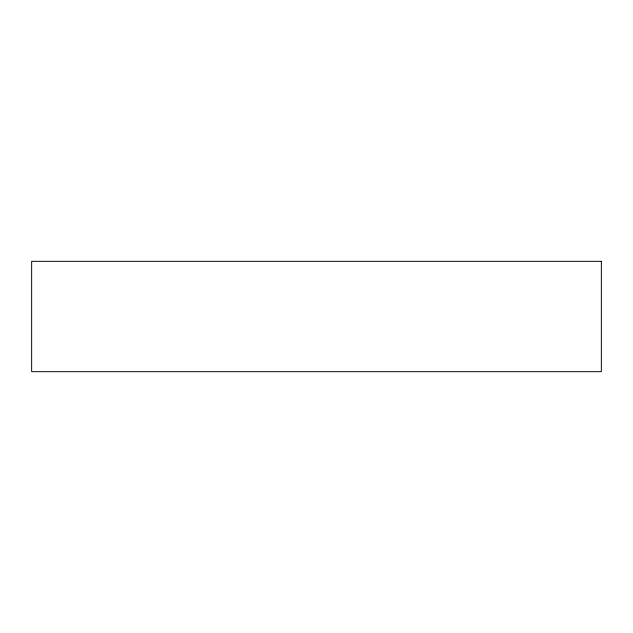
<?xml version="1.0" encoding="UTF-8"?>
<svg xmlns="http://www.w3.org/2000/svg" width="633" height="633" viewBox="0 0 633 633"><rect width="100%" height="100%" fill="white"/><g stroke="black" fill="none" stroke-linecap="round" stroke-linejoin="round"><path stroke-width="0.95" d="M601.35 261.318L31.65 261.318L31.65 371.682L601.35 371.682L601.35 261.318"/></g></svg>
